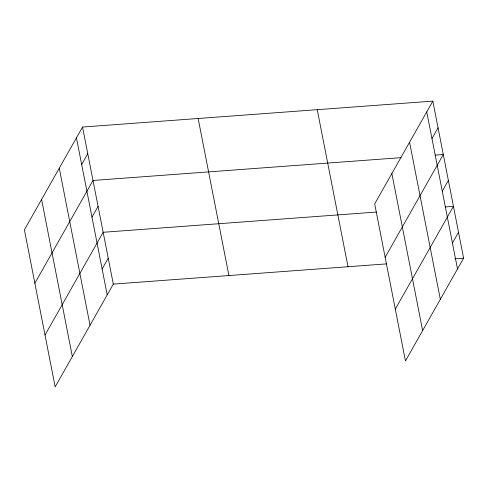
<?xml version="1.0" encoding="UTF-8"?>
<svg xmlns="http://www.w3.org/2000/svg" width="488" height="488" viewBox="0 0 488 488"><rect width="100%" height="100%" fill="white"/><g stroke="black" fill="none" stroke-linecap="round" stroke-linejoin="round"><path stroke-width="0.73" d="M82.545 127.051L24.4 229.824L55.162 386.88L113.308 284.108L82.545 127.051L432.838 101.12L463.6 258.176L405.455 360.949L374.692 203.892L432.838 101.12M81.679 164.529L87.773 153.751M34.861 283.223L93.007 180.45L401.063 157.648M91.982 217.142L98.082 206.363M45.012 335.049L103.157 232.282L376.382 212.054M102.132 268.973L108.232 258.195M431.971 138.598L438.065 127.819M385.154 257.292L443.299 154.519L435.144 155.123M442.274 191.211L448.374 180.432M395.304 309.118L453.45 206.351L445.3 206.949M452.425 243.042L458.525 232.264M113.308 284.108L386.533 263.88M454.706 258.835L463.6 258.176M426.744 111.898L457.5 268.955M409.566 142.258L440.329 299.309M391.87 173.533L422.632 330.59M317.243 109.678L348.005 266.735M198.14 118.492L228.903 275.549M76.445 137.829L107.207 294.886M59.274 168.189L90.036 325.24M41.578 199.464L72.34 356.521"/></g></svg>
